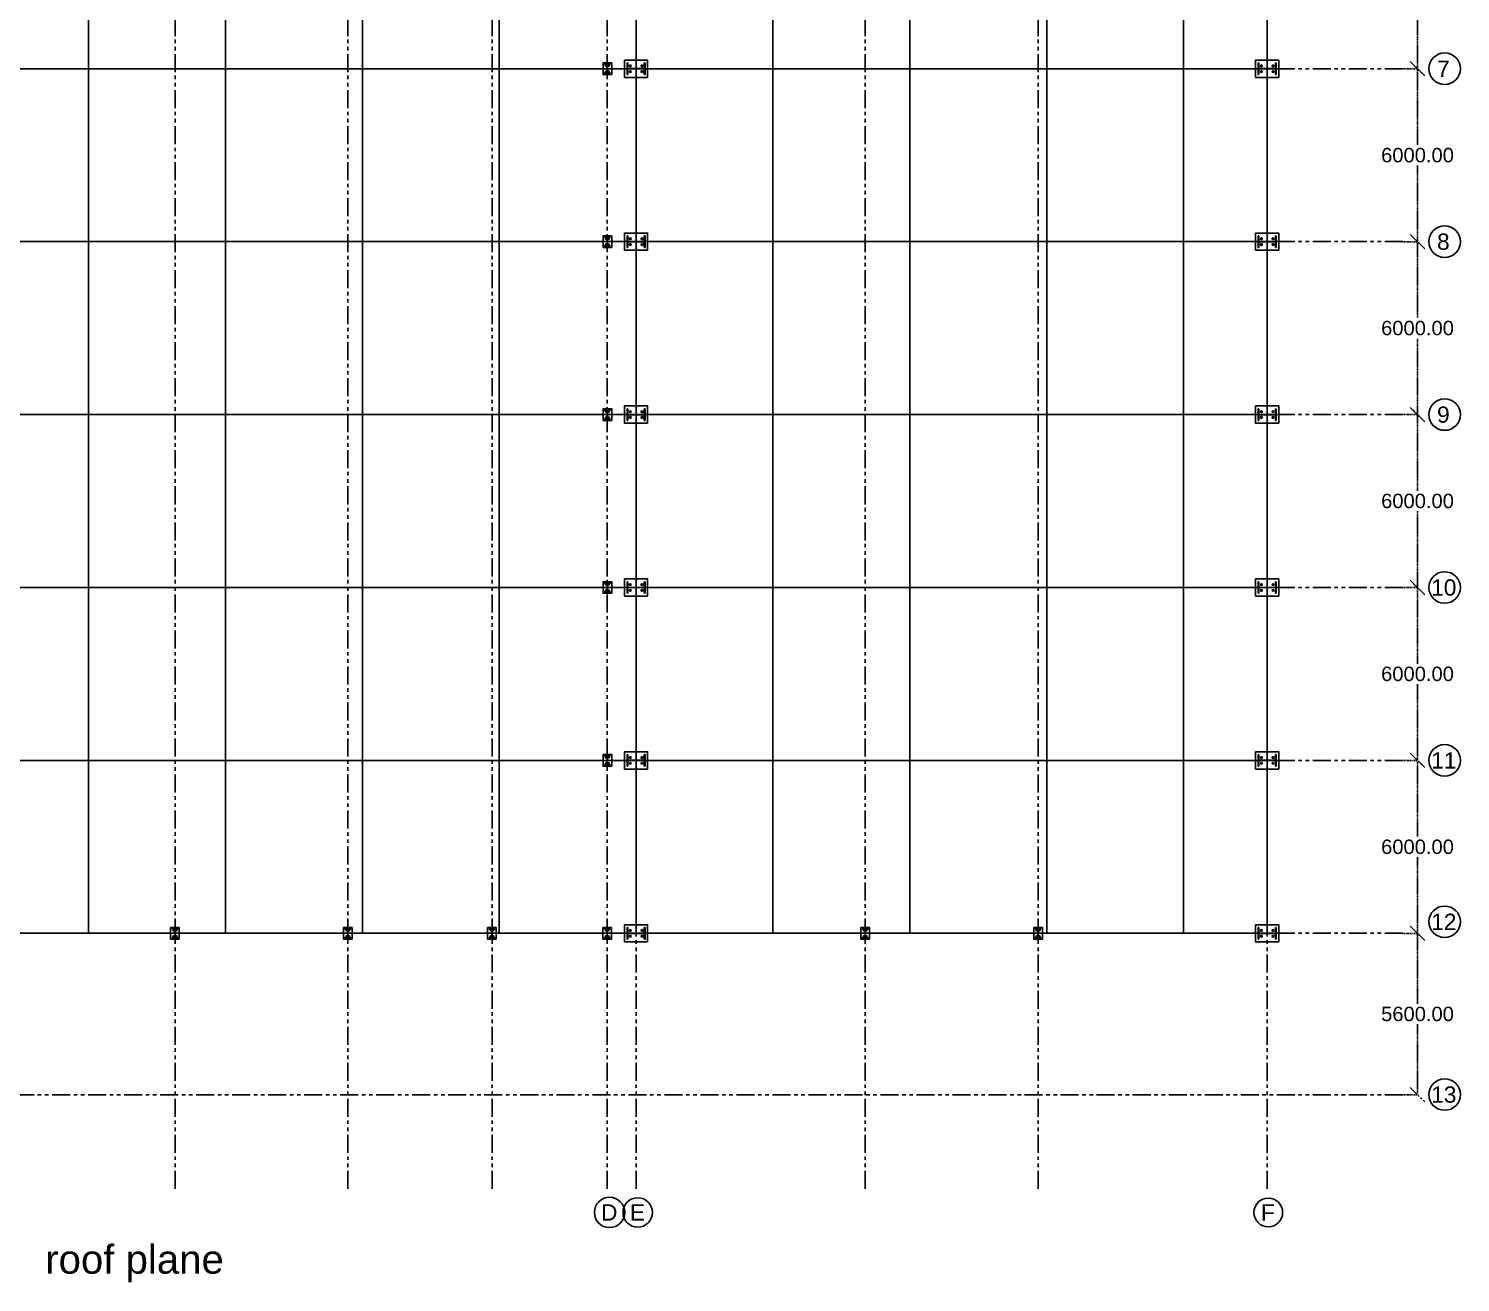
# Model space of a CAD drawing. Header units: inches. Extents: x 8519 to 881470, y -4476 to 84370.
# Drawn here: x 569225 to 618910, y -1506 to 41997 of the extents above; entities that cross this region are included whole.
import ezdxf

# ---------------------------------------------------------------- set-up
doc = ezdxf.new("R2010")
doc.units = ezdxf.units.IN
doc.header["$MEASUREMENT"] = 0
doc.header["$PDMODE"] = 34
doc.linetypes.add('ACAD_ISO03W100', pattern=[30, 12, -18])
doc.linetypes.add('PHANTOM2', pattern=[1.25, 0.625, -0.125, 0.125, -0.125, 0.125, -0.125])
for name, color, linetype in [('axis', 8, 'PHANTOM2'), ('columns', 2, 'Continuous'), ('dimensions', 1, 'PHANTOM2'), ('initial layout', 7, 'Continuous'), ('purlins', 4, 'Continuous'), ('text', 3, 'Continuous')]:
    doc.layers.add(name, color=color, linetype=linetype)
doc.styles.get("Standard").update_dxf_attribs({"font": 'arial.ttf'})
doc.dimstyles.new('Dim_1', dxfattribs={"dimtxt": 500, "dimasz": 500, "dimexe": 0.0625, "dimexo": 0.0625, "dimgap": 100, "dimtad": 0, "dimtih": 1, "dimtoh": 1, "dimzin": 0, "dimdsep": 46, "dimtxsty": 'Standard', "dimblk": 'OBLIQUE', "dimcen": 0.09, "dimclrd": 256, "dimclre": 256, "dimclrt": 256, "dimadec": 0, "dimazin": 0, "dimtfac": 1, "dimtofl": 0, "dimtmove": 0, "dimatfit": 3, "dimfxl": 1, "dimtfillclr": 256, "dimtolj": 1, "dimtzin": 0, "dimlwe": -1, "dimarcsym": 0})

# ---------------------------------------------------------------- blocks, each defined once
blk = doc.blocks.new('_Oblique')
at = {"color": 0, "linetype": 'ByBlock', "lineweight": -2}
blk.add_line((-0.5, -0.5), (0.5, 0.5), dxfattribs=at)
blk = doc.blocks.new('*D19')
at = {"layer": 'Defpoints', "color": 0, "transparency": 16777216}
for p in [(616913, 16605), (616913, 10605), (617423, 10605)]:
    blk.add_point(p, dxfattribs=at)
at = {"layer": 'dimensions', "linetype": 'ACAD_ISO03W100', "transparency": 16777216}
for p, q in [((616913, 16605), (617423, 16605)), ((616913, 10605), (617423, 10605))]:
    blk.add_line(p, q, dxfattribs=at)
at = {"layer": 'dimensions', "lineweight": -2, "transparency": 16777216}
for p, q in [((617423, 16605), (617423, 13961)), ((617423, 10605), (617423, 13250))]:
    blk.add_line(p, q, dxfattribs=at)
at = {"layer": 'dimensions', "lineweight": -2, "transparency": 16777216, "xscale": 500, "yscale": 500, "zscale": 500}
for p, rotation in [((617423, 16605), 90), ((617423, 10605), 270)]:
    blk.add_blockref('_Oblique', p, dxfattribs=dict(at, rotation=rotation))
at = {"layer": 'dimensions', "transparency": 16777216, "insert": (617423, 13605), "char_height": 500, "attachment_point": 5}
blk.add_mtext('\\A1;6000.00', dxfattribs=at)
blk = doc.blocks.new('*D20')
at = {"layer": 'Defpoints', "color": 0, "transparency": 16777216}
for p in [(616913, 22605), (616913, 16605), (617423, 16605)]:
    blk.add_point(p, dxfattribs=at)
at = {"layer": 'dimensions', "linetype": 'ACAD_ISO03W100', "transparency": 16777216}
for p, q in [((616913, 22605), (617423, 22605)), ((616913, 16605), (617423, 16605))]:
    blk.add_line(p, q, dxfattribs=at)
at = {"layer": 'dimensions', "lineweight": -2, "transparency": 16777216}
for p, q in [((617423, 22605), (617423, 19961)), ((617423, 16605), (617423, 19250))]:
    blk.add_line(p, q, dxfattribs=at)
at = {"layer": 'dimensions', "lineweight": -2, "transparency": 16777216, "xscale": 500, "yscale": 500, "zscale": 500}
for p, rotation in [((617423, 22605), 90), ((617423, 16605), 270)]:
    blk.add_blockref('_Oblique', p, dxfattribs=dict(at, rotation=rotation))
at = {"layer": 'dimensions', "transparency": 16777216, "insert": (617423, 19605), "char_height": 500, "attachment_point": 5}
blk.add_mtext('\\A1;6000.00', dxfattribs=at)
blk = doc.blocks.new('*D21')
at = {"layer": 'Defpoints', "color": 0, "transparency": 16777216}
for p in [(616913, 28605), (616913, 22605), (617423, 22605)]:
    blk.add_point(p, dxfattribs=at)
at = {"layer": 'dimensions', "linetype": 'ACAD_ISO03W100', "transparency": 16777216}
for p, q in [((616913, 28605), (617423, 28605)), ((616913, 22605), (617423, 22605))]:
    blk.add_line(p, q, dxfattribs=at)
at = {"layer": 'dimensions', "lineweight": -2, "transparency": 16777216}
for p, q in [((617423, 28605), (617423, 25961)), ((617423, 22605), (617423, 25250))]:
    blk.add_line(p, q, dxfattribs=at)
at = {"layer": 'dimensions', "lineweight": -2, "transparency": 16777216, "xscale": 500, "yscale": 500, "zscale": 500}
for p, rotation in [((617423, 28605), 90), ((617423, 22605), 270)]:
    blk.add_blockref('_Oblique', p, dxfattribs=dict(at, rotation=rotation))
at = {"layer": 'dimensions', "transparency": 16777216, "insert": (617423, 25605), "char_height": 500, "attachment_point": 5}
blk.add_mtext('\\A1;6000.00', dxfattribs=at)
blk = doc.blocks.new('*D22')
at = {"layer": 'Defpoints', "color": 0, "transparency": 16777216}
for p in [(616913, 34605), (616913, 28605), (617423, 28605)]:
    blk.add_point(p, dxfattribs=at)
at = {"layer": 'dimensions', "linetype": 'ACAD_ISO03W100', "transparency": 16777216}
for p, q in [((616913, 34605), (617423, 34605)), ((616913, 28605), (617423, 28605))]:
    blk.add_line(p, q, dxfattribs=at)
at = {"layer": 'dimensions', "lineweight": -2, "transparency": 16777216}
for p, q in [((617423, 34605), (617423, 31961)), ((617423, 28605), (617423, 31250))]:
    blk.add_line(p, q, dxfattribs=at)
at = {"layer": 'dimensions', "lineweight": -2, "transparency": 16777216, "xscale": 500, "yscale": 500, "zscale": 500}
for p, rotation in [((617423, 34605), 90), ((617423, 28605), 270)]:
    blk.add_blockref('_Oblique', p, dxfattribs=dict(at, rotation=rotation))
at = {"layer": 'dimensions', "transparency": 16777216, "insert": (617423, 31605), "char_height": 500, "attachment_point": 5}
blk.add_mtext('\\A1;6000.00', dxfattribs=at)
blk = doc.blocks.new('*D23')
at = {"layer": 'Defpoints', "color": 0, "transparency": 16777216}
for p in [(616913, 40605), (616913, 34605), (617423, 34605)]:
    blk.add_point(p, dxfattribs=at)
at = {"layer": 'dimensions', "linetype": 'ACAD_ISO03W100', "transparency": 16777216}
for p, q in [((616913, 40605), (617423, 40605)), ((616913, 34605), (617423, 34605))]:
    blk.add_line(p, q, dxfattribs=at)
at = {"layer": 'dimensions', "lineweight": -2, "transparency": 16777216}
for p, q in [((617423, 40605), (617423, 37961)), ((617423, 34605), (617423, 37250))]:
    blk.add_line(p, q, dxfattribs=at)
at = {"layer": 'dimensions', "lineweight": -2, "transparency": 16777216, "xscale": 500, "yscale": 500, "zscale": 500}
for p, rotation in [((617423, 40605), 90), ((617423, 34605), 270)]:
    blk.add_blockref('_Oblique', p, dxfattribs=dict(at, rotation=rotation))
at = {"layer": 'dimensions', "transparency": 16777216, "insert": (617423, 37605), "char_height": 500, "attachment_point": 5}
blk.add_mtext('\\A1;6000.00', dxfattribs=at)
blk = doc.blocks.new('*D24')
at = {"layer": 'Defpoints', "color": 0, "transparency": 16777216}
for p in [(616913, 46605), (616913, 40605), (617423, 40605)]:
    blk.add_point(p, dxfattribs=at)
at = {"layer": 'dimensions', "linetype": 'ACAD_ISO03W100', "transparency": 16777216}
for p, q in [((616913, 46605), (617423, 46605)), ((616913, 40605), (617423, 40605))]:
    blk.add_line(p, q, dxfattribs=at)
at = {"layer": 'dimensions', "lineweight": -2, "transparency": 16777216}
for p, q in [((617423, 46605), (617423, 43961)), ((617423, 40605), (617423, 43250))]:
    blk.add_line(p, q, dxfattribs=at)
at = {"layer": 'dimensions', "lineweight": -2, "transparency": 16777216, "xscale": 500, "yscale": 500, "zscale": 500}
for p, rotation in [((617423, 46605), 90), ((617423, 40605), 270)]:
    blk.add_blockref('_Oblique', p, dxfattribs=dict(at, rotation=rotation))
at = {"layer": 'dimensions', "transparency": 16777216, "insert": (617423, 43605), "char_height": 500, "attachment_point": 5}
blk.add_mtext('\\A1;6000.00', dxfattribs=at)
blk = doc.blocks.new('*D30')
at = {"layer": 'Defpoints', "color": 0, "transparency": 16777216}
for p in [(616913, 10605), (616913, 5005), (617423, 5005)]:
    blk.add_point(p, dxfattribs=at)
at = {"layer": 'dimensions', "linetype": 'ACAD_ISO03W100', "transparency": 16777216}
for p, q in [((616913, 10605), (617423, 10605)), ((616913, 5005), (617423, 5005))]:
    blk.add_line(p, q, dxfattribs=at)
at = {"layer": 'dimensions', "lineweight": -2, "transparency": 16777216}
for p, q in [((617423, 10605), (617423, 8161)), ((617423, 5005), (617423, 7450))]:
    blk.add_line(p, q, dxfattribs=at)
at = {"layer": 'dimensions', "lineweight": -2, "transparency": 16777216, "xscale": 500, "yscale": 500, "zscale": 500}
for p, rotation in [((617423, 10605), 90), ((617423, 5005), 270)]:
    blk.add_blockref('_Oblique', p, dxfattribs=dict(at, rotation=rotation))
at = {"layer": 'dimensions', "transparency": 16777216, "insert": (617423, 7805), "char_height": 500, "attachment_point": 5}
blk.add_mtext('\\A1;5600.00', dxfattribs=at)

msp = doc.modelspace()

# ---------------------------------------------------------------- linework, layer by layer
at = {"layer": 'axis', "ltscale": 1000}
for p, q in [((574306.478, 1740.662), (574306.478, 80229.763)), ((580306.478, 1740.662), (580306.478, 80229.763)), ((585306.478, 1740.662), (585306.478, 80229.763)), ((589306.478, 1740.662), (589306.478, 80229.763)), ((590306.478, 1740.662), (590306.478, 80229.763)), ((598256.478, 1740.662), (598256.478, 80229.763)), ((604256.478, 1740.662), (604256.478, 80229.763)), ((612206.478, 1740.662), (612206.478, 80229.763)), ((616913.11, 40605.309), (525406.478, 40605.309)), ((616913.11, 40605.309), (525406.478, 40605.309)), ((616913.11, 40605.309), (525406.478, 40605.309)), ((616913.11, 40605.309), (525406.478, 40605.309)), ((616913.11, 34605.309), (525406.478, 34605.309)), ((616913.11, 34605.309), (525406.478, 34605.309)), ((616913.11, 34605.309), (525406.478, 34605.309)), ((616913.11, 34605.309), (525406.478, 34605.309)), ((616913.11, 28605.309), (525406.478, 28605.309)), ((616913.11, 28605.309), (525406.478, 28605.309)), ((616913.11, 28605.309), (525406.478, 28605.309)), ((616913.11, 28605.309), (525406.478, 28605.309)), ((616913.11, 22605.309), (525406.478, 22605.309)), ((616913.11, 22605.309), (525406.478, 22605.309)), ((616913.11, 22605.309), (525406.478, 22605.309)), ((616913.11, 22605.309), (525406.478, 22605.309)), ((616913.11, 16605.309), (525406.478, 16605.309)), ((616913.11, 16605.309), (525406.478, 16605.309)), ((616913.11, 16605.309), (525406.478, 16605.309)), ((616913.11, 16605.309), (525406.478, 16605.309)), ((616913.11, 10605.309), (525406.478, 10605.309)), ((616913.11, 10605.309), (525406.478, 10605.309)), ((616913.11, 10605.309), (525406.478, 10605.309)), ((616913.11, 10605.309), (525406.478, 10605.309)), ((616913.11, 5005.309), (525406.478, 5005.309))]:
    msp.add_line(p, q, dxfattribs=at)
at = {"layer": 'columns'}
for p, q in [((589208.978, 40762.809), (589408.978, 40762.809)), ((589208.978, 40747.809), (589208.978, 40762.809)), ((589208.978, 40747.809), (589408.978, 40747.809)), ((589306.478, 40455.309), (589306.478, 40755.309)), ((589311.478, 40455.309), (589311.478, 40755.309)), ((589408.978, 40747.809), (589408.978, 40762.809)), ((589991.465, 40805.313), (589991.465, 40405.313)), ((590021.465, 40805.313), (589991.465, 40805.313)), ((590021.465, 40805.313), (590021.465, 40405.313)), ((590106.465, 40705.313), (590106.465, 40745.313)), ((590506.465, 40705.313), (590506.465, 40745.313)), ((590591.465, 40805.313), (590591.465, 40405.313)), ((590621.465, 40805.313), (590591.465, 40805.313)), ((590621.465, 40805.313), (590621.465, 40405.313)), ((611891.465, 40805.313), (611891.465, 40405.313)), ((611921.465, 40805.313), (611891.465, 40805.313)), ((611921.465, 40805.313), (611921.465, 40405.313)), ((612006.465, 40705.313), (612006.465, 40745.313)), ((612406.465, 40705.313), (612406.465, 40745.313)), ((612491.465, 40805.313), (612491.465, 40405.313)), ((612521.465, 40805.313), (612491.465, 40805.313)), ((612521.465, 40805.313), (612521.465, 40405.313)), ((589208.978, 40462.809), (589408.978, 40462.809)), ((589208.978, 40447.809), (589208.978, 40462.809)), ((589208.978, 40447.809), (589408.978, 40447.809)), ((589258.978, 40705.309), (589238.978, 40705.309)), ((589258.978, 40505.309), (589238.978, 40505.309)), ((589258.978, 40685.309), (589258.978, 40725.309)), ((589258.978, 40705.309), (589278.978, 40705.309)), ((589258.978, 40485.309), (589258.978, 40525.309)), ((589258.978, 40505.309), (589278.978, 40505.309)), ((589358.978, 40705.309), (589338.978, 40705.309)), ((589358.978, 40505.309), (589338.978, 40505.309)), ((589358.978, 40685.309), (589358.978, 40725.309)), ((589358.978, 40705.309), (589378.978, 40705.309)), ((589358.978, 40485.309), (589358.978, 40525.309)), ((589358.978, 40505.309), (589378.978, 40505.309)), ((589408.978, 40447.809), (589408.978, 40462.809)), ((590021.465, 40405.313), (589991.465, 40405.313)), ((590606.465, 40610.313), (590006.465, 40610.313)), ((590606.465, 40600.313), (590006.465, 40600.313)), ((590146.465, 40705.313), (590066.465, 40705.313)), ((590146.465, 40505.313), (590066.465, 40505.313)), ((590106.465, 40705.313), (590106.465, 40665.313)), ((590106.465, 40505.313), (590106.465, 40545.313)), ((590106.465, 40505.313), (590106.465, 40465.313)), ((590546.465, 40705.313), (590466.465, 40705.313)), ((590546.465, 40505.313), (590466.465, 40505.313)), ((590506.465, 40705.313), (590506.465, 40665.313)), ((590506.465, 40505.313), (590506.465, 40545.313)), ((590506.465, 40505.313), (590506.465, 40465.313)), ((590621.465, 40405.313), (590591.465, 40405.313)), ((611921.465, 40405.313), (611891.465, 40405.313)), ((612506.465, 40610.313), (611906.465, 40610.313)), ((612506.465, 40600.313), (611906.465, 40600.313)), ((612046.465, 40705.313), (611966.465, 40705.313)), ((612046.465, 40505.313), (611966.465, 40505.313)), ((612006.465, 40705.313), (612006.465, 40665.313)), ((612006.465, 40505.313), (612006.465, 40545.313)), ((612006.465, 40505.313), (612006.465, 40465.313)), ((612446.465, 40705.313), (612366.465, 40705.313)), ((612446.465, 40505.313), (612366.465, 40505.313)), ((612406.465, 40705.313), (612406.465, 40665.313)), ((612406.465, 40505.313), (612406.465, 40545.313)), ((612406.465, 40505.313), (612406.465, 40465.313)), ((612521.465, 40405.313), (612491.465, 40405.313)), ((589991.465, 34805.313), (589991.465, 34405.313)), ((590021.465, 34805.313), (589991.465, 34805.313)), ((590021.465, 34805.313), (590021.465, 34405.313)), ((590591.465, 34805.313), (590591.465, 34405.313)), ((590621.465, 34805.313), (590591.465, 34805.313)), ((590621.465, 34805.313), (590621.465, 34405.313)), ((611891.465, 34805.313), (611891.465, 34405.313)), ((611921.465, 34805.313), (611891.465, 34805.313)), ((611921.465, 34805.313), (611921.465, 34405.313)), ((612491.465, 34805.313), (612491.465, 34405.313)), ((612521.465, 34805.313), (612491.465, 34805.313)), ((612521.465, 34805.313), (612521.465, 34405.313)), ((589208.978, 34762.809), (589408.978, 34762.809)), ((589208.978, 34747.809), (589208.978, 34762.809)), ((589208.978, 34747.809), (589408.978, 34747.809)), ((589208.978, 34462.809), (589408.978, 34462.809)), ((589208.978, 34447.809), (589208.978, 34462.809)), ((589208.978, 34447.809), (589408.978, 34447.809)), ((589258.978, 34705.309), (589238.978, 34705.309)), ((589258.978, 34505.309), (589238.978, 34505.309)), ((589258.978, 34685.309), (589258.978, 34725.309)), ((589258.978, 34705.309), (589278.978, 34705.309)), ((589258.978, 34485.309), (589258.978, 34525.309)), ((589258.978, 34505.309), (589278.978, 34505.309)), ((589306.478, 34455.309), (589306.478, 34755.309)), ((589311.478, 34455.309), (589311.478, 34755.309)), ((589358.978, 34705.309), (589338.978, 34705.309)), ((589358.978, 34505.309), (589338.978, 34505.309)), ((589358.978, 34685.309), (589358.978, 34725.309)), ((589358.978, 34705.309), (589378.978, 34705.309)), ((589358.978, 34485.309), (589358.978, 34525.309)), ((589358.978, 34505.309), (589378.978, 34505.309)), ((589408.978, 34747.809), (589408.978, 34762.809)), ((589408.978, 34447.809), (589408.978, 34462.809)), ((590021.465, 34405.313), (589991.465, 34405.313)), ((590606.465, 34610.313), (590006.465, 34610.313)), ((590606.465, 34600.313), (590006.465, 34600.313)), ((590146.465, 34705.313), (590066.465, 34705.313)), ((590146.465, 34505.313), (590066.465, 34505.313)), ((590106.465, 34705.313), (590106.465, 34745.313)), ((590106.465, 34705.313), (590106.465, 34665.313)), ((590106.465, 34505.313), (590106.465, 34545.313)), ((590106.465, 34505.313), (590106.465, 34465.313)), ((590546.465, 34705.313), (590466.465, 34705.313)), ((590546.465, 34505.313), (590466.465, 34505.313)), ((590506.465, 34705.313), (590506.465, 34745.313)), ((590506.465, 34705.313), (590506.465, 34665.313)), ((590506.465, 34505.313), (590506.465, 34545.313)), ((590506.465, 34505.313), (590506.465, 34465.313)), ((590621.465, 34405.313), (590591.465, 34405.313)), ((611921.465, 34405.313), (611891.465, 34405.313)), ((612506.465, 34610.313), (611906.465, 34610.313)), ((612506.465, 34600.313), (611906.465, 34600.313)), ((612046.465, 34705.313), (611966.465, 34705.313)), ((612046.465, 34505.313), (611966.465, 34505.313)), ((612006.465, 34705.313), (612006.465, 34745.313)), ((612006.465, 34705.313), (612006.465, 34665.313)), ((612006.465, 34505.313), (612006.465, 34545.313)), ((612006.465, 34505.313), (612006.465, 34465.313)), ((612446.465, 34705.313), (612366.465, 34705.313)), ((612446.465, 34505.313), (612366.465, 34505.313)), ((612406.465, 34705.313), (612406.465, 34745.313)), ((612406.465, 34705.313), (612406.465, 34665.313)), ((612406.465, 34505.313), (612406.465, 34545.313)), ((612406.465, 34505.313), (612406.465, 34465.313)), ((612521.465, 34405.313), (612491.465, 34405.313)), ((589208.978, 28762.809), (589408.978, 28762.809)), ((589208.978, 28747.809), (589208.978, 28762.809)), ((589208.978, 28747.809), (589408.978, 28747.809)), ((589208.978, 28462.809), (589408.978, 28462.809)), ((589208.978, 28447.809), (589208.978, 28462.809)), ((589208.978, 28447.809), (589408.978, 28447.809)), ((589258.978, 28705.309), (589238.978, 28705.309)), ((589258.978, 28505.309), (589238.978, 28505.309)), ((589258.978, 28685.309), (589258.978, 28725.309)), ((589258.978, 28705.309), (589278.978, 28705.309)), ((589258.978, 28485.309), (589258.978, 28525.309)), ((589258.978, 28505.309), (589278.978, 28505.309)), ((589306.478, 28455.309), (589306.478, 28755.309)), ((589311.478, 28455.309), (589311.478, 28755.309)), ((589358.978, 28705.309), (589338.978, 28705.309)), ((589358.978, 28505.309), (589338.978, 28505.309)), ((589358.978, 28685.309), (589358.978, 28725.309)), ((589358.978, 28705.309), (589378.978, 28705.309)), ((589358.978, 28485.309), (589358.978, 28525.309)), ((589358.978, 28505.309), (589378.978, 28505.309)), ((589408.978, 28747.809), (589408.978, 28762.809)), ((589408.978, 28447.809), (589408.978, 28462.809)), ((589991.465, 28805.313), (589991.465, 28405.313)), ((590021.465, 28805.313), (589991.465, 28805.313)), ((590021.465, 28405.313), (589991.465, 28405.313)), ((590606.465, 28610.313), (590006.465, 28610.313)), ((590606.465, 28600.313), (590006.465, 28600.313)), ((590021.465, 28805.313), (590021.465, 28405.313)), ((590146.465, 28705.313), (590066.465, 28705.313)), ((590146.465, 28505.313), (590066.465, 28505.313)), ((590106.465, 28705.313), (590106.465, 28745.313)), ((590106.465, 28705.313), (590106.465, 28665.313)), ((590106.465, 28505.313), (590106.465, 28545.313)), ((590106.465, 28505.313), (590106.465, 28465.313)), ((590546.465, 28705.313), (590466.465, 28705.313)), ((590546.465, 28505.313), (590466.465, 28505.313)), ((590506.465, 28705.313), (590506.465, 28745.313)), ((590506.465, 28705.313), (590506.465, 28665.313)), ((590506.465, 28505.313), (590506.465, 28545.313)), ((590506.465, 28505.313), (590506.465, 28465.313)), ((590591.465, 28805.313), (590591.465, 28405.313)), ((590621.465, 28805.313), (590591.465, 28805.313)), ((590621.465, 28405.313), (590591.465, 28405.313)), ((590621.465, 28805.313), (590621.465, 28405.313)), ((611891.465, 28805.313), (611891.465, 28405.313)), ((611921.465, 28805.313), (611891.465, 28805.313)), ((611921.465, 28405.313), (611891.465, 28405.313)), ((612506.465, 28610.313), (611906.465, 28610.313)), ((612506.465, 28600.313), (611906.465, 28600.313)), ((611921.465, 28805.313), (611921.465, 28405.313)), ((612046.465, 28705.313), (611966.465, 28705.313)), ((612046.465, 28505.313), (611966.465, 28505.313)), ((612006.465, 28705.313), (612006.465, 28745.313)), ((612006.465, 28705.313), (612006.465, 28665.313)), ((612006.465, 28505.313), (612006.465, 28545.313)), ((612006.465, 28505.313), (612006.465, 28465.313)), ((612446.465, 28705.313), (612366.465, 28705.313)), ((612446.465, 28505.313), (612366.465, 28505.313)), ((612406.465, 28705.313), (612406.465, 28745.313)), ((612406.465, 28705.313), (612406.465, 28665.313)), ((612406.465, 28505.313), (612406.465, 28545.313)), ((612406.465, 28505.313), (612406.465, 28465.313)), ((612491.465, 28805.313), (612491.465, 28405.313)), ((612521.465, 28805.313), (612491.465, 28805.313)), ((612521.465, 28405.313), (612491.465, 28405.313)), ((612521.465, 28805.313), (612521.465, 28405.313)), ((589208.978, 22762.809), (589408.978, 22762.809)), ((589208.978, 22747.809), (589208.978, 22762.809)), ((589208.978, 22747.809), (589408.978, 22747.809)), ((589208.978, 22462.809), (589408.978, 22462.809)), ((589208.978, 22447.809), (589208.978, 22462.809)), ((589208.978, 22447.809), (589408.978, 22447.809)), ((589258.978, 22705.309), (589238.978, 22705.309)), ((589258.978, 22505.309), (589238.978, 22505.309)), ((589258.978, 22685.309), (589258.978, 22725.309)), ((589258.978, 22705.309), (589278.978, 22705.309)), ((589258.978, 22485.309), (589258.978, 22525.309)), ((589258.978, 22505.309), (589278.978, 22505.309)), ((589306.478, 22455.309), (589306.478, 22755.309)), ((589311.478, 22455.309), (589311.478, 22755.309)), ((589358.978, 22705.309), (589338.978, 22705.309)), ((589358.978, 22505.309), (589338.978, 22505.309)), ((589358.978, 22685.309), (589358.978, 22725.309)), ((589358.978, 22705.309), (589378.978, 22705.309)), ((589358.978, 22485.309), (589358.978, 22525.309)), ((589358.978, 22505.309), (589378.978, 22505.309)), ((589408.978, 22747.809), (589408.978, 22762.809)), ((589408.978, 22447.809), (589408.978, 22462.809)), ((589991.465, 22805.313), (589991.465, 22405.313)), ((590021.465, 22805.313), (589991.465, 22805.313)), ((590021.465, 22405.313), (589991.465, 22405.313)), ((590606.465, 22610.313), (590006.465, 22610.313)), ((590606.465, 22600.313), (590006.465, 22600.313)), ((590021.465, 22805.313), (590021.465, 22405.313)), ((590146.465, 22705.313), (590066.465, 22705.313)), ((590146.465, 22505.313), (590066.465, 22505.313)), ((590106.465, 22705.313), (590106.465, 22745.313)), ((590106.465, 22705.313), (590106.465, 22665.313)), ((590106.465, 22505.313), (590106.465, 22545.313)), ((590106.465, 22505.313), (590106.465, 22465.313)), ((590546.465, 22705.313), (590466.465, 22705.313)), ((590546.465, 22505.313), (590466.465, 22505.313)), ((590506.465, 22705.313), (590506.465, 22745.313)), ((590506.465, 22705.313), (590506.465, 22665.313)), ((590506.465, 22505.313), (590506.465, 22545.313)), ((590506.465, 22505.313), (590506.465, 22465.313)), ((590591.465, 22805.313), (590591.465, 22405.313)), ((590621.465, 22805.313), (590591.465, 22805.313)), ((590621.465, 22405.313), (590591.465, 22405.313)), ((590621.465, 22805.313), (590621.465, 22405.313)), ((611891.465, 22805.313), (611891.465, 22405.313)), ((611921.465, 22805.313), (611891.465, 22805.313)), ((611921.465, 22405.313), (611891.465, 22405.313)), ((612506.465, 22610.313), (611906.465, 22610.313)), ((612506.465, 22600.313), (611906.465, 22600.313)), ((611921.465, 22805.313), (611921.465, 22405.313)), ((612046.465, 22705.313), (611966.465, 22705.313)), ((612046.465, 22505.313), (611966.465, 22505.313)), ((612006.465, 22705.313), (612006.465, 22745.313)), ((612006.465, 22705.313), (612006.465, 22665.313)), ((612006.465, 22505.313), (612006.465, 22545.313)), ((612006.465, 22505.313), (612006.465, 22465.313)), ((612446.465, 22705.313), (612366.465, 22705.313)), ((612446.465, 22505.313), (612366.465, 22505.313)), ((612406.465, 22705.313), (612406.465, 22745.313)), ((612406.465, 22705.313), (612406.465, 22665.313)), ((612406.465, 22505.313), (612406.465, 22545.313)), ((612406.465, 22505.313), (612406.465, 22465.313)), ((612491.465, 22805.313), (612491.465, 22405.313)), ((612521.465, 22805.313), (612491.465, 22805.313)), ((612521.465, 22405.313), (612491.465, 22405.313)), ((612521.465, 22805.313), (612521.465, 22405.313)), ((589208.978, 16762.809), (589408.978, 16762.809)), ((589208.978, 16747.809), (589208.978, 16762.809)), ((589208.978, 16747.809), (589408.978, 16747.809)), ((589208.978, 16462.809), (589408.978, 16462.809)), ((589208.978, 16447.809), (589208.978, 16462.809)), ((589208.978, 16447.809), (589408.978, 16447.809)), ((589258.978, 16705.309), (589238.978, 16705.309)), ((589258.978, 16505.309), (589238.978, 16505.309)), ((589258.978, 16685.309), (589258.978, 16725.309)), ((589258.978, 16705.309), (589278.978, 16705.309)), ((589258.978, 16485.309), (589258.978, 16525.309)), ((589258.978, 16505.309), (589278.978, 16505.309)), ((589306.478, 16455.309), (589306.478, 16755.309)), ((589311.478, 16455.309), (589311.478, 16755.309)), ((589358.978, 16705.309), (589338.978, 16705.309)), ((589358.978, 16505.309), (589338.978, 16505.309)), ((589358.978, 16685.309), (589358.978, 16725.309)), ((589358.978, 16705.309), (589378.978, 16705.309)), ((589358.978, 16485.309), (589358.978, 16525.309)), ((589358.978, 16505.309), (589378.978, 16505.309)), ((589408.978, 16747.809), (589408.978, 16762.809)), ((589408.978, 16447.809), (589408.978, 16462.809)), ((589991.465, 16805.313), (589991.465, 16405.313)), ((590021.465, 16805.313), (589991.465, 16805.313)), ((590021.465, 16405.313), (589991.465, 16405.313)), ((590606.465, 16610.313), (590006.465, 16610.313)), ((590606.465, 16600.313), (590006.465, 16600.313)), ((590021.465, 16805.313), (590021.465, 16405.313)), ((590146.465, 16705.313), (590066.465, 16705.313)), ((590146.465, 16505.313), (590066.465, 16505.313)), ((590106.465, 16705.313), (590106.465, 16745.313)), ((590106.465, 16705.313), (590106.465, 16665.313)), ((590106.465, 16505.313), (590106.465, 16545.313)), ((590106.465, 16505.313), (590106.465, 16465.313)), ((590546.465, 16705.313), (590466.465, 16705.313)), ((590546.465, 16505.313), (590466.465, 16505.313)), ((590506.465, 16705.313), (590506.465, 16745.313)), ((590506.465, 16705.313), (590506.465, 16665.313)), ((590506.465, 16505.313), (590506.465, 16545.313)), ((590506.465, 16505.313), (590506.465, 16465.313)), ((590591.465, 16805.313), (590591.465, 16405.313)), ((590621.465, 16805.313), (590591.465, 16805.313)), ((590621.465, 16405.313), (590591.465, 16405.313)), ((590621.465, 16805.313), (590621.465, 16405.313)), ((611891.465, 16805.313), (611891.465, 16405.313)), ((611921.465, 16805.313), (611891.465, 16805.313)), ((611921.465, 16405.313), (611891.465, 16405.313)), ((612506.465, 16610.313), (611906.465, 16610.313)), ((612506.465, 16600.313), (611906.465, 16600.313)), ((611921.465, 16805.313), (611921.465, 16405.313)), ((612046.465, 16705.313), (611966.465, 16705.313)), ((612046.465, 16505.313), (611966.465, 16505.313)), ((612006.465, 16705.313), (612006.465, 16745.313)), ((612006.465, 16705.313), (612006.465, 16665.313)), ((612006.465, 16505.313), (612006.465, 16545.313)), ((612006.465, 16505.313), (612006.465, 16465.313)), ((612446.465, 16705.313), (612366.465, 16705.313)), ((612446.465, 16505.313), (612366.465, 16505.313)), ((612406.465, 16705.313), (612406.465, 16745.313)), ((612406.465, 16705.313), (612406.465, 16665.313)), ((612406.465, 16505.313), (612406.465, 16545.313)), ((612406.465, 16505.313), (612406.465, 16465.313)), ((612491.465, 16805.313), (612491.465, 16405.313)), ((612521.465, 16805.313), (612491.465, 16805.313)), ((612521.465, 16405.313), (612491.465, 16405.313)), ((612521.465, 16805.313), (612521.465, 16405.313)), ((574201.478, 10762.809), (574401.478, 10762.809)), ((574201.478, 10747.809), (574201.478, 10762.809)), ((574201.478, 10747.809), (574401.478, 10747.809)), ((574201.478, 10462.809), (574401.478, 10462.809)), ((574201.478, 10447.809), (574201.478, 10462.809)), ((574201.478, 10447.809), (574401.478, 10447.809)), ((574251.478, 10705.309), (574231.478, 10705.309)), ((574251.478, 10505.309), (574231.478, 10505.309)), ((574251.478, 10685.309), (574251.478, 10725.309)), ((574251.478, 10705.309), (574271.478, 10705.309)), ((574251.478, 10485.309), (574251.478, 10525.309)), ((574251.478, 10505.309), (574271.478, 10505.309)), ((574298.978, 10455.309), (574298.978, 10755.309)), ((574303.978, 10455.309), (574303.978, 10755.309)), ((574351.478, 10705.309), (574331.478, 10705.309)), ((574351.478, 10505.309), (574331.478, 10505.309)), ((574351.478, 10685.309), (574351.478, 10725.309)), ((574351.478, 10705.309), (574371.478, 10705.309)), ((574351.478, 10485.309), (574351.478, 10525.309)), ((574351.478, 10505.309), (574371.478, 10505.309)), ((574401.478, 10747.809), (574401.478, 10762.809)), ((574401.478, 10447.809), (574401.478, 10462.809)), ((580201.478, 10762.809), (580401.478, 10762.809)), ((580201.478, 10747.809), (580201.478, 10762.809)), ((580201.478, 10747.809), (580401.478, 10747.809)), ((580201.478, 10462.809), (580401.478, 10462.809)), ((580201.478, 10447.809), (580201.478, 10462.809)), ((580201.478, 10447.809), (580401.478, 10447.809)), ((580251.478, 10705.309), (580231.478, 10705.309)), ((580251.478, 10505.309), (580231.478, 10505.309)), ((580251.478, 10685.309), (580251.478, 10725.309)), ((580251.478, 10705.309), (580271.478, 10705.309)), ((580251.478, 10485.309), (580251.478, 10525.309)), ((580251.478, 10505.309), (580271.478, 10505.309)), ((580298.978, 10455.309), (580298.978, 10755.309)), ((580303.978, 10455.309), (580303.978, 10755.309)), ((580351.478, 10705.309), (580331.478, 10705.309)), ((580351.478, 10505.309), (580331.478, 10505.309)), ((580351.478, 10685.309), (580351.478, 10725.309)), ((580351.478, 10705.309), (580371.478, 10705.309)), ((580351.478, 10485.309), (580351.478, 10525.309)), ((580351.478, 10505.309), (580371.478, 10505.309)), ((580401.478, 10747.809), (580401.478, 10762.809)), ((580401.478, 10447.809), (580401.478, 10462.809)), ((585201.478, 10762.809), (585401.478, 10762.809)), ((585201.478, 10747.809), (585201.478, 10762.809)), ((585201.478, 10747.809), (585401.478, 10747.809)), ((585201.478, 10462.809), (585401.478, 10462.809)), ((585201.478, 10447.809), (585201.478, 10462.809)), ((585201.478, 10447.809), (585401.478, 10447.809)), ((585251.478, 10705.309), (585231.478, 10705.309)), ((585251.478, 10505.309), (585231.478, 10505.309)), ((585251.478, 10685.309), (585251.478, 10725.309)), ((585251.478, 10705.309), (585271.478, 10705.309)), ((585251.478, 10485.309), (585251.478, 10525.309)), ((585251.478, 10505.309), (585271.478, 10505.309)), ((585298.978, 10455.309), (585298.978, 10755.309)), ((585303.978, 10455.309), (585303.978, 10755.309)), ((585351.478, 10705.309), (585331.478, 10705.309)), ((585351.478, 10505.309), (585331.478, 10505.309)), ((585351.478, 10685.309), (585351.478, 10725.309)), ((585351.478, 10705.309), (585371.478, 10705.309)), ((585351.478, 10485.309), (585351.478, 10525.309)), ((585351.478, 10505.309), (585371.478, 10505.309)), ((585401.478, 10747.809), (585401.478, 10762.809)), ((585401.478, 10447.809), (585401.478, 10462.809)), ((589203.978, 10762.809), (589403.978, 10762.809)), ((589203.978, 10747.809), (589203.978, 10762.809)), ((589203.978, 10747.809), (589403.978, 10747.809)), ((589203.978, 10462.809), (589403.978, 10462.809)), ((589203.978, 10447.809), (589203.978, 10462.809)), ((589203.978, 10447.809), (589403.978, 10447.809)), ((589253.978, 10705.309), (589233.978, 10705.309)), ((589253.978, 10505.309), (589233.978, 10505.309)), ((589253.978, 10685.309), (589253.978, 10725.309)), ((589253.978, 10705.309), (589273.978, 10705.309)), ((589253.978, 10485.309), (589253.978, 10525.309)), ((589253.978, 10505.309), (589273.978, 10505.309)), ((589301.478, 10455.309), (589301.478, 10755.309)), ((589306.478, 10455.309), (589306.478, 10755.309)), ((589353.978, 10705.309), (589333.978, 10705.309)), ((589353.978, 10505.309), (589333.978, 10505.309)), ((589353.978, 10685.309), (589353.978, 10725.309)), ((589353.978, 10705.309), (589373.978, 10705.309)), ((589353.978, 10485.309), (589353.978, 10525.309)), ((589353.978, 10505.309), (589373.978, 10505.309)), ((589403.978, 10747.809), (589403.978, 10762.809)), ((589403.978, 10447.809), (589403.978, 10462.809)), ((589991.478, 10805.309), (589991.478, 10405.309)), ((590021.478, 10805.309), (589991.478, 10805.309)), ((590606.478, 10610.309), (590006.478, 10610.309)), ((590606.478, 10600.309), (590006.478, 10600.309)), ((590021.478, 10805.309), (590021.478, 10405.309)), ((590146.478, 10705.309), (590066.478, 10705.309)), ((590146.478, 10505.309), (590066.478, 10505.309)), ((590106.478, 10705.309), (590106.478, 10745.309)), ((590106.478, 10705.309), (590106.478, 10665.309)), ((590106.478, 10505.309), (590106.478, 10545.309)), ((590106.478, 10505.309), (590106.478, 10465.309)), ((590546.478, 10705.309), (590466.478, 10705.309)), ((590546.478, 10505.309), (590466.478, 10505.309)), ((590506.478, 10705.309), (590506.478, 10745.309)), ((590506.478, 10705.309), (590506.478, 10665.309)), ((590506.478, 10505.309), (590506.478, 10545.309)), ((590506.478, 10505.309), (590506.478, 10465.309)), ((590591.478, 10805.309), (590591.478, 10405.309)), ((590621.478, 10805.309), (590591.478, 10805.309)), ((590621.478, 10805.309), (590621.478, 10405.309)), ((598153.978, 10762.809), (598353.978, 10762.809)), ((598153.978, 10747.809), (598153.978, 10762.809)), ((598153.978, 10747.809), (598353.978, 10747.809)), ((598153.978, 10462.809), (598353.978, 10462.809)), ((598153.978, 10447.809), (598153.978, 10462.809)), ((598153.978, 10447.809), (598353.978, 10447.809)), ((598203.978, 10705.309), (598183.978, 10705.309)), ((598203.978, 10505.309), (598183.978, 10505.309)), ((598203.978, 10685.309), (598203.978, 10725.309)), ((598203.978, 10705.309), (598223.978, 10705.309)), ((598203.978, 10485.309), (598203.978, 10525.309)), ((598203.978, 10505.309), (598223.978, 10505.309)), ((598251.478, 10455.309), (598251.478, 10755.309)), ((598256.478, 10455.309), (598256.478, 10755.309)), ((598303.978, 10705.309), (598283.978, 10705.309)), ((598303.978, 10505.309), (598283.978, 10505.309)), ((598303.978, 10685.309), (598303.978, 10725.309)), ((598303.978, 10705.309), (598323.978, 10705.309)), ((598303.978, 10485.309), (598303.978, 10525.309)), ((598303.978, 10505.309), (598323.978, 10505.309)), ((598353.978, 10747.809), (598353.978, 10762.809)), ((598353.978, 10447.809), (598353.978, 10462.809)), ((604153.978, 10762.809), (604353.978, 10762.809)), ((604153.978, 10747.809), (604153.978, 10762.809)), ((604153.978, 10747.809), (604353.978, 10747.809)), ((604153.978, 10462.809), (604353.978, 10462.809)), ((604153.978, 10447.809), (604153.978, 10462.809)), ((604153.978, 10447.809), (604353.978, 10447.809)), ((604203.978, 10705.309), (604183.978, 10705.309)), ((604203.978, 10505.309), (604183.978, 10505.309)), ((604203.978, 10685.309), (604203.978, 10725.309)), ((604203.978, 10705.309), (604223.978, 10705.309)), ((604203.978, 10485.309), (604203.978, 10525.309)), ((604203.978, 10505.309), (604223.978, 10505.309)), ((604251.478, 10455.309), (604251.478, 10755.309)), ((604256.478, 10455.309), (604256.478, 10755.309)), ((604303.978, 10705.309), (604283.978, 10705.309)), ((604303.978, 10505.309), (604283.978, 10505.309)), ((604303.978, 10685.309), (604303.978, 10725.309)), ((604303.978, 10705.309), (604323.978, 10705.309)), ((604303.978, 10485.309), (604303.978, 10525.309)), ((604303.978, 10505.309), (604323.978, 10505.309)), ((604353.978, 10747.809), (604353.978, 10762.809)), ((604353.978, 10447.809), (604353.978, 10462.809)), ((611891.465, 10805.313), (611891.465, 10405.313)), ((611921.465, 10805.313), (611891.465, 10805.313)), ((612506.465, 10610.313), (611906.465, 10610.313)), ((612506.465, 10600.313), (611906.465, 10600.313)), ((611921.465, 10805.313), (611921.465, 10405.313)), ((612046.465, 10705.313), (611966.465, 10705.313)), ((612046.465, 10505.313), (611966.465, 10505.313)), ((612006.465, 10705.313), (612006.465, 10745.313)), ((612006.465, 10705.313), (612006.465, 10665.313)), ((612006.465, 10505.313), (612006.465, 10545.313)), ((612006.465, 10505.313), (612006.465, 10465.313)), ((612446.465, 10705.313), (612366.465, 10705.313)), ((612446.465, 10505.313), (612366.465, 10505.313)), ((612406.465, 10705.313), (612406.465, 10745.313)), ((612406.465, 10705.313), (612406.465, 10665.313)), ((612406.465, 10505.313), (612406.465, 10545.313)), ((612406.465, 10505.313), (612406.465, 10465.313)), ((612491.465, 10805.313), (612491.465, 10405.313)), ((612521.465, 10805.313), (612491.465, 10805.313)), ((612521.465, 10805.313), (612521.465, 10405.313)), ((590021.478, 10405.309), (589991.478, 10405.309)), ((590621.478, 10405.309), (590591.478, 10405.309)), ((611921.465, 10405.313), (611891.465, 10405.313)), ((612521.465, 10405.313), (612491.465, 10405.313))]:
    msp.add_line(p, q, dxfattribs=at)
for points in [[(589458.978, 40405.309), (589458.978, 40805.309), (589158.978, 40805.309), (589158.978, 40405.309)], [(590706.465, 40305.313), (589906.465, 40305.313), (589906.465, 40905.313), (590706.465, 40905.313)], [(612606.465, 40305.313), (611806.465, 40305.313), (611806.465, 40905.313), (612606.465, 40905.313)], [(589458.978, 34405.309), (589458.978, 34805.309), (589158.978, 34805.309), (589158.978, 34405.309)], [(590706.465, 34305.313), (589906.465, 34305.313), (589906.465, 34905.313), (590706.465, 34905.313)], [(612606.465, 34305.313), (611806.465, 34305.313), (611806.465, 34905.313), (612606.465, 34905.313)], [(590706.465, 28305.313), (589906.465, 28305.313), (589906.465, 28905.313), (590706.465, 28905.313)], [(612606.465, 28305.313), (611806.465, 28305.313), (611806.465, 28905.313), (612606.465, 28905.313)], [(589458.978, 28405.309), (589458.978, 28805.309), (589158.978, 28805.309), (589158.978, 28405.309)], [(590706.465, 22305.313), (589906.465, 22305.313), (589906.465, 22905.313), (590706.465, 22905.313)], [(612606.465, 22305.313), (611806.465, 22305.313), (611806.465, 22905.313), (612606.465, 22905.313)], [(589458.978, 22405.309), (589458.978, 22805.309), (589158.978, 22805.309), (589158.978, 22405.309)], [(590706.465, 16305.313), (589906.465, 16305.313), (589906.465, 16905.313), (590706.465, 16905.313)], [(612606.465, 16305.313), (611806.465, 16305.313), (611806.465, 16905.313), (612606.465, 16905.313)], [(589458.978, 16405.309), (589458.978, 16805.309), (589158.978, 16805.309), (589158.978, 16405.309)], [(574451.478, 10405.309), (574451.478, 10805.309), (574151.478, 10805.309), (574151.478, 10405.309)], [(580451.478, 10405.309), (580451.478, 10805.309), (580151.478, 10805.309), (580151.478, 10405.309)], [(585451.478, 10405.309), (585451.478, 10805.309), (585151.478, 10805.309), (585151.478, 10405.309)], [(589453.978, 10405.309), (589453.978, 10805.309), (589153.978, 10805.309), (589153.978, 10405.309)], [(590706.478, 10305.309), (589906.478, 10305.309), (589906.478, 10905.309), (590706.478, 10905.309)], [(598403.978, 10405.309), (598403.978, 10805.309), (598103.978, 10805.309), (598103.978, 10405.309)], [(604403.978, 10405.309), (604403.978, 10805.309), (604103.978, 10805.309), (604103.978, 10405.309)], [(612606.465, 10305.313), (611806.465, 10305.313), (611806.465, 10905.313), (612606.465, 10905.313)]]:
    msp.add_lwpolyline(points, close=True, dxfattribs=at)
for centre, radius in [((589258.978, 40705.309), 15), ((589258.978, 40505.309), 15), ((589358.978, 40705.309), 15), ((589358.978, 40505.309), 15), ((590106.465, 40705.313), 30), ((590106.465, 40505.313), 30), ((590506.465, 40705.313), 30), ((590506.465, 40505.313), 30), ((612006.465, 40705.313), 30), ((612006.465, 40505.313), 30), ((612406.465, 40705.313), 30), ((612406.465, 40505.313), 30), ((589258.978, 34705.309), 15), ((589258.978, 34505.309), 15), ((589358.978, 34705.309), 15), ((589358.978, 34505.309), 15), ((590106.465, 34705.313), 30), ((590106.465, 34505.313), 30), ((590506.465, 34705.313), 30), ((590506.465, 34505.313), 30), ((612006.465, 34705.313), 30), ((612006.465, 34505.313), 30), ((612406.465, 34705.313), 30), ((612406.465, 34505.313), 30), ((589258.978, 28705.309), 15), ((589258.978, 28505.309), 15), ((589358.978, 28705.309), 15), ((589358.978, 28505.309), 15), ((590106.465, 28705.313), 30), ((590106.465, 28505.313), 30), ((590506.465, 28705.313), 30), ((590506.465, 28505.313), 30), ((612006.465, 28705.313), 30), ((612006.465, 28505.313), 30), ((612406.465, 28705.313), 30), ((612406.465, 28505.313), 30), ((589258.978, 22705.309), 15), ((589258.978, 22505.309), 15), ((589358.978, 22705.309), 15), ((589358.978, 22505.309), 15), ((590106.465, 22705.313), 30), ((590106.465, 22505.313), 30), ((590506.465, 22705.313), 30), ((590506.465, 22505.313), 30), ((612006.465, 22705.313), 30), ((612006.465, 22505.313), 30), ((612406.465, 22705.313), 30), ((612406.465, 22505.313), 30), ((589258.978, 16705.309), 15), ((589258.978, 16505.309), 15), ((589358.978, 16705.309), 15), ((589358.978, 16505.309), 15), ((590106.465, 16705.313), 30), ((590106.465, 16505.313), 30), ((590506.465, 16705.313), 30), ((590506.465, 16505.313), 30), ((612006.465, 16705.313), 30), ((612006.465, 16505.313), 30), ((612406.465, 16705.313), 30), ((612406.465, 16505.313), 30), ((574251.478, 10705.309), 15), ((574251.478, 10505.309), 15), ((574351.478, 10705.309), 15), ((574351.478, 10505.309), 15), ((580251.478, 10705.309), 15), ((580251.478, 10505.309), 15), ((580351.478, 10705.309), 15), ((580351.478, 10505.309), 15), ((585251.478, 10705.309), 15), ((585251.478, 10505.309), 15), ((585351.478, 10705.309), 15), ((585351.478, 10505.309), 15), ((589253.978, 10705.309), 15), ((589253.978, 10505.309), 15), ((589353.978, 10705.309), 15), ((589353.978, 10505.309), 15), ((590106.478, 10705.309), 30), ((590106.478, 10505.309), 30), ((590506.478, 10705.309), 30), ((590506.478, 10505.309), 30), ((598203.978, 10705.309), 15), ((598203.978, 10505.309), 15), ((598303.978, 10705.309), 15), ((598303.978, 10505.309), 15), ((604203.978, 10705.309), 15), ((604203.978, 10505.309), 15), ((604303.978, 10705.309), 15), ((604303.978, 10505.309), 15), ((612006.465, 10705.313), 30), ((612006.465, 10505.313), 30), ((612406.465, 10705.313), 30), ((612406.465, 10505.313), 30)]:
    msp.add_circle(centre, radius, dxfattribs=at)
at = {"layer": 'initial layout'}
for p, q in [((590306.478, 76205.309), (590306.478, 10605.309)), ((612206.478, 10605.309), (612206.478, 76205.309)), ((552306.478, 40605.309), (590306.478, 40605.309)), ((590306.478, 40605.309), (612206.478, 40605.309)), ((552306.478, 34605.309), (590306.478, 34605.309)), ((590306.478, 34605.309), (612206.478, 34605.309)), ((552306.478, 28605.309), (590306.478, 28605.309)), ((590306.478, 28605.309), (612206.478, 28605.309)), ((552306.478, 22605.309), (590306.478, 22605.309)), ((590306.478, 22605.309), (612206.478, 22605.309)), ((552306.478, 16605.309), (590306.478, 16605.309)), ((590306.478, 16605.309), (612206.478, 16605.309)), ((552306.478, 10605.309), (590306.478, 10605.309)), ((590306.478, 10605.309), (612206.478, 10605.309))]:
    msp.add_line(p, q, dxfattribs=at)
at = {"layer": 'purlins'}
for p, q in [((571306.478, 10605.309), (571306.478, 76205.309)), ((576056.478, 10605.309), (576056.478, 76205.309)), ((580806.478, 10605.309), (580806.478, 76205.309)), ((585556.478, 10605.309), (585556.478, 76205.309)), ((590306.478, 10605.309), (590306.478, 76205.309)), ((595056.478, 10605.309), (595056.478, 76205.309)), ((599806.478, 10605.309), (599806.478, 76205.309)), ((604556.478, 10605.309), (604556.478, 76205.309)), ((609306.478, 10605.309), (609306.478, 76205.309)), ((612206.478, 10605.309), (612206.478, 76205.309))]:
    msp.add_line(p, q, dxfattribs=at)
at = {"layer": 'text'}
for centre, radius in [((618364.002, 40605.309), 546.492), ((618364.002, 34605.309), 546.492), ((618364.002, 28605.309), 546.492), ((618364.002, 22605.309), 546.492), ((618364.002, 16605.309), 546.492), ((618364.002, 11005.309), 546.492), ((618364.002, 5011.278), 546.492), ((589383.618, 920.092), 525.687), ((590362.427, 920.092), 510.993), ((612244.512, 920.092), 498.424)]:
    msp.add_circle(centre, radius, dxfattribs=at)

# ---------------------------------------------------------------- texts
for s, height, p in [('7', 564.824, (618100.854, 40322.897)), ('8', 564.824, (618100.854, 34322.897)), ('9', 564.824, (618100.854, 28322.897)), ('10', 564.8237, (617896.137, 22322.897)), ('11', 564.8237, (617896.137, 16322.897)), ('12', 564.8237, (617896.137, 10722.897)), ('13', 564.8237, (617896.137, 4728.866)), ('D', 564.824, (589089.262, 637.68)), ('E', 564.824, (590089.262, 637.68)), ('F', 564.824, (611989.262, 637.68)), ('roof plane', 997.8021, (569800.516, -1204.634))]:
    msp.add_text(s, height=height, dxfattribs=at).set_placement(p)

# ---------------------------------------------------------------- dimensions: what is measured, and where the dimension line sits
at = {"layer": 'dimensions'}
for base, p1, p2, angle, picture, middle in [((617422.716, 40605.309), (616913.11, 46605.309), (616913.11, 40605.309), 270, '*D24', (617422.716, 43605.309)), ((617422.716, 34605.309), (616913.11, 40605.309), (616913.11, 34605.309), 270, '*D23', (617422.716, 37605.309)), ((617422.716, 28605.309), (616913.11, 34605.309), (616913.11, 28605.309), 270, '*D22', (617422.716, 31605.309)), ((617422.716, 22605.309), (616913.11, 28605.309), (616913.11, 22605.309), 270, '*D21', (617422.716, 25605.309)), ((617422.716, 16605.309), (616913.11, 22605.309), (616913.11, 16605.309), 270, '*D20', (617422.716, 19605.309)), ((617422.716, 10605.309), (616913.11, 16605.309), (616913.11, 10605.309), 270, '*D19', (617422.716, 13605.309)), ((617422.716, 5005.309), (616913.11, 10605.309), (616913.11, 5005.309), 90, '*D30', (617422.716, 7805.309))]:
    dim = msp.add_linear_dim(base=base, p1=p1, p2=p2, angle=angle, dimstyle='Dim_1', dxfattribs=at)
    dim.commit()
    dim.dimension.update_dxf_attribs({"geometry": picture, "text_midpoint": middle})

doc.saveas('drawing.dxf')
